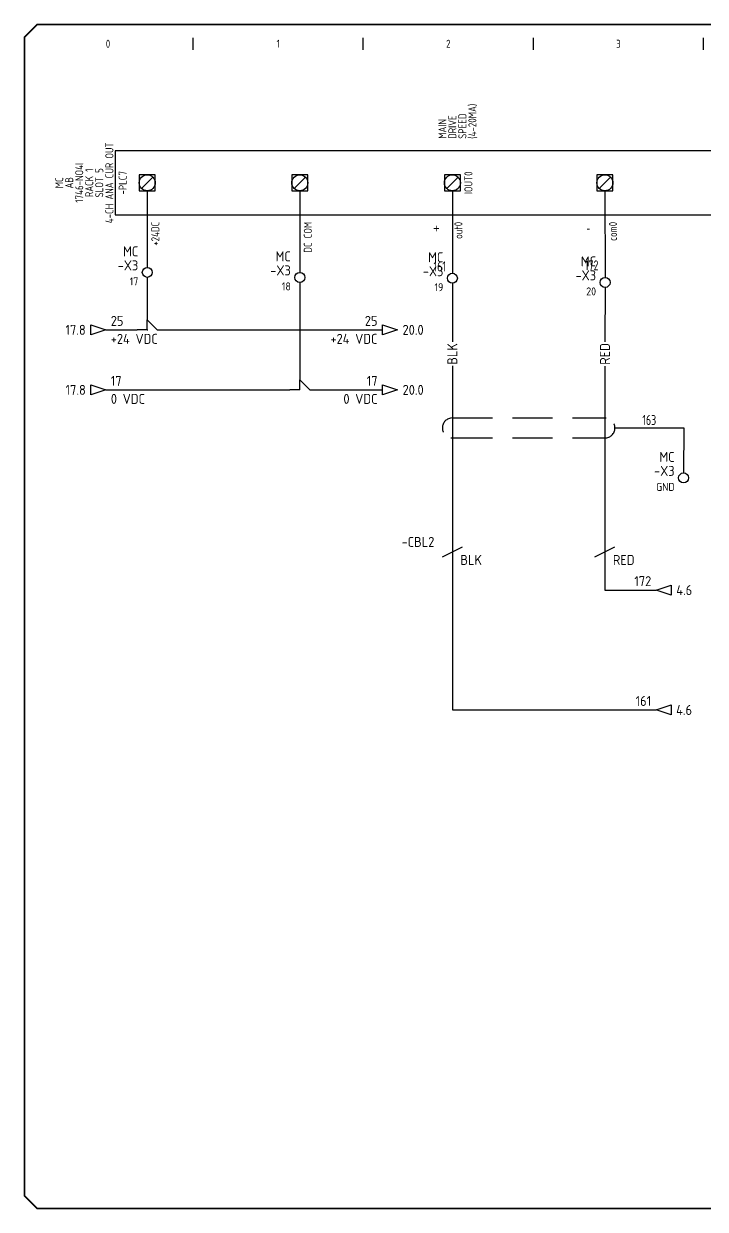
# Model space of a CAD drawing. Extents: x 0 to 840, y 0 to 593.
# Drawn here: x 0 to 341, y 0 to 593 of the extents above; entities that cross this region are included whole.
import ezdxf
from ezdxf.enums import TextEntityAlignment as Align

# ---------------------------------------------------------------- set-up
doc = ezdxf.new("R2010")
doc.units = 0
doc.header["$LTSCALE"] = 10
doc.header["$MEASUREMENT"] = 0
doc.linetypes.add('DASHED', pattern=[0.75, 0.5, -0.25])
for name, color, linetype in [('BLK_1.0mm^2', 7, 'Continuous'), ('BLU_1.0mm^2', 5, 'Continuous'), ('DESC', 150, 'Continuous'), ('GRN_1.0mm^2', 3, 'Continuous'), ('GRN_2.5mm^2', 3, 'Continuous'), ('GRY_0.5mm^2', 9, 'Continuous'), ('LINK', 9, 'DASHED'), ('LOC', 8, 'Continuous'), ('MISC', 7, 'Continuous'), ('RED_1.0mm^2', 1, 'Continuous'), ('SYMS', 7, 'Continuous'), ('TAGS', 150, 'Continuous'), ('TERMS', 123, 'Continuous'), ('TITLE', 7, 'Continuous'), ('WIRENO', 72, 'Continuous'), ('WIREREF', 52, 'Continuous'), ('WIREREF_DEST', 52, 'Continuous'), ('XREF', 7, 'Continuous')]:
    doc.layers.add(name, color=color, linetype=linetype)
doc.styles.add('ITALIC', font='ITALIC')
doc.styles.add('SIMPLEX', font='simplex')
doc.styles.add('WD_IEC', font='isocp2.shx', dxfattribs={"width": 0.9, "height": 4})

# ---------------------------------------------------------------- blocks, each defined once
blk = doc.blocks.new('PLCIO_4641')
at = {"layer": 'SYMS', "ltscale": 4}
for p, q in [((-16, 16), (-16, -16)), ((697.8, 16), (-16, 16)), ((697.8, -16), (697.8, 16)), ((-16, -16), (697.8, -16))]:
    blk.add_line(p, q, dxfattribs=at)
at = {"layer": 'SYMS'}
for p, q in [((-4, 4), (-4, -4)), ((4, 4), (-4, 4)), ((-2.83, -2.83), (2.83, 2.83)), ((4, -4), (4, 4)), ((72.2, 4), (72.2, -4)), ((80.2, 4), (72.2, 4)), ((73.37, -2.83), (79.03, 2.83)), ((80.2, -4), (80.2, 4)), ((148.4, 4), (148.4, -4)), ((156.4, 4), (148.4, 4)), ((149.57, -2.83), (155.23, 2.83)), ((156.4, -4), (156.4, 4)), ((224.6, 4), (224.6, -4)), ((232.6, 4), (224.6, 4)), ((225.77, -2.83), (231.43, 2.83)), ((232.6, -4), (232.6, 4)), ((300.8, 4), (300.8, -4)), ((308.8, 4), (300.8, 4)), ((301.97, -2.83), (307.63, 2.83)), ((308.8, -4), (308.8, 4)), ((377, 4), (377, -4)), ((385, 4), (377, 4)), ((378.17, -2.83), (383.83, 2.83)), ((385, -4), (385, 4)), ((453.2, 4), (453.2, -4)), ((461.2, 4), (453.2, 4)), ((454.37, -2.83), (460.03, 2.83)), ((461.2, -4), (461.2, 4)), ((529.4, 4), (529.4, -4)), ((537.4, 4), (529.4, 4)), ((530.57, -2.83), (536.23, 2.83)), ((537.4, -4), (537.4, 4)), ((605.6, 4), (605.6, -4)), ((613.6, 4), (605.6, 4)), ((606.77, -2.83), (612.43, 2.83)), ((613.6, -4), (613.6, 4)), ((681.8, 4), (681.8, -4)), ((689.8, 4), (681.8, 4)), ((682.97, -2.83), (688.63, 2.83)), ((689.8, -4), (689.8, 4)), ((-4, -4), (4, -4)), ((72.2, -4), (80.2, -4)), ((148.4, -4), (156.4, -4)), ((224.6, -4), (232.6, -4)), ((300.8, -4), (308.8, -4)), ((377, -4), (385, -4)), ((453.2, -4), (461.2, -4)), ((529.4, -4), (537.4, -4)), ((605.6, -4), (613.6, -4)), ((681.8, -4), (689.8, -4))]:
    blk.add_line(p, q, dxfattribs=at)
for centre in [(0, 0), (76.2, 0), (152.4, 0), (228.6, 0), (304.8, 0), (381, 0), (457.2, 0), (533.4, 0), (609.6, 0), (685.8, 0)]:
    blk.add_circle(centre, 4, dxfattribs=at)
at = {"layer": 'SYMS', "style": 'WD_IEC', "width": 0.9}
for tag, p in [('DESCA03', (149.4, 22)), ('DESCB03', (154.4, 22)), ('DESCC03', (159.4, 22)), ('DESCD03', (164.4, 22)), ('DESCE03', (169.4, 22)), ('DESCA05', (301.8, 22)), ('DESCB05', (306.8, 22)), ('DESCC05', (311.8, 22)), ('DESCD05', (316.8, 22)), ('DESCE05', (321.8, 22)), ('DESCA07', (454.2, 22)), ('DESCB07', (459.2, 22)), ('DESCC07', (464.2, 22)), ('DESCD07', (469.2, 22)), ('DESCE07', (474.2, 22)), ('DESCA09', (606.6, 22)), ('DESCB09', (611.6, 22)), ('DESCC09', (616.6, 22)), ('DESCD09', (621.6, 22)), ('DESCE09', (626.6, 22))]:
    blk.add_attdef(tag, p, '', height=4, rotation=90, dxfattribs=at)
at = {"layer": 'SYMS', "style": 'WD_IEC'}
for tag, width, p in [('TERM01', 0.9, (-5, 0)), ('TERM02', 0.9, (70.2, 0)), ('TERM03', 0.9, (146.4, 0)), ('TERM04', 0.9, (222.6, 0)), ('TERM05', 0.9, (298.8, 0)), ('TERM06', 0.9, (375, 0)), ('TERM07', 0.9, (451.2, 0)), ('TERM08', 0.9, (527.4, 0)), ('TERM09', 0.9, (603.6, 0)), ('TERM10', 0.9, (679.8, 0)), ('INST', 0.8, (-47, 0)), ('LOC', 0.8, (-42, 0)), ('MFG', 0.8, (-37, 0)), ('CAT', 0.8, (-32, 0)), ('LINE1', 0.9, (-27, 0)), ('LINE2', 0.9, (-22, 0)), ('DESC', 0.9, (-16.95, 0)), ('TAG', 0.8, (-10.29, 0))]:
    blk.add_attdef(tag, text='', height=4, rotation=90, dxfattribs=dict(at, width=width)).set_placement(p, align=Align.CENTER)
at = {"layer": 'SYMS', "style": 'WD_IEC', "width": 0.8}
for tag, p in [('TAGA03', (158.4, 0)), ('TAGA05', (310.8, 0)), ('TAGA07', (463.2, 0)), ('TAGA09', (615.6, 0))]:
    blk.add_attdef(tag, text='', height=4, rotation=90, dxfattribs=at).set_placement(p, align=Align.TOP_CENTER)
at = {"layer": 'SYMS', "linetype": 'Continuous', "style": 'WD_IEC', "width": 0.9, "flags": 9}
blk.add_attdef('ASSYCODE', text='', height=0.64, rotation=90, dxfattribs=at).set_placement((-34.28, -7.36), align=Align.CENTER)
at = {"layer": 'SYMS', "style": 'WD_IEC', "width": 0.9, "flags": 1}
for tag, p in [('X8TERM01', (0, -4)), ('X8TERM02', (76.2, -4)), ('X8TERM03', (152.4, -4)), ('X8TERM04', (228.6, -4)), ('X8TERM05', (304.8, -4)), ('X8TERM06', (381, -4)), ('X8TERM07', (457.2, -4)), ('X8TERM08', (533.4, -4)), ('X8TERM09', (609.6, -4)), ('X8TERM10', (685.8, -4))]:
    blk.add_attdef(tag, text='', height=0.64, rotation=90, dxfattribs=at).set_placement(p, align=Align.RIGHT)
at = {"layer": 'SYMS', "style": 'WD_IEC', "width": 0.9}
for tag, p in [('TERMDESC01', (2, -6)), ('TERMDESC02', (78.2, -6)), ('TERMDESC03', (153.4, -6)), ('TERMDESC04', (230.6, -6)), ('TERMDESC05', (305.8, -6)), ('TERMDESC06', (383, -6)), ('TERMDESC07', (458.2, -6)), ('TERMDESC08', (535.4, -6)), ('TERMDESC09', (610.6, -6)), ('TERMDESC10', (687.8, -6))]:
    blk.add_attdef(tag, text='', height=4, rotation=90, dxfattribs=at).set_placement(p, align=Align.TOP_RIGHT)
blk = doc.blocks.new('acade_title')
at = {"layer": 'SYMS'}
for p, q in [((85, 580), (85, 586)), ((170, 580), (170, 586)), ((255, 580), (255, 586)), ((340, 580), (340, 586))]:
    blk.add_line(p, q, dxfattribs=at)
at = {"layer": 'TITLE', "const_width": 0.784}
blk.add_lwpolyline([(765.79, 7.07), (765.79, 586.36), (759.5, 592.64), (7.07, 592.64), (0.79, 586.36), (0.79, 7.07), (7.07, 0.79), (759.5, 0.79)], close=True, dxfattribs=at)
at = {"layer": 'SYMS', "style": 'WD_IEC', "width": 0.9}
for s, p in [('0', (42.5, 581)), ('1', (127.5, 581)), ('2', (212.5, 581)), ('3', (297.5, 581))]:
    blk.add_text(s, height=4, dxfattribs=at).set_placement(p, align=Align.CENTER)
at = {"layer": 'TITLE', "color": 1, "style": 'ITALIC'}
for tag, height, p in [('TITLE#1', 3, (806.47, 85.58)), ('TITLE#2', 3, (806.47, 80.5)), ('TITLE#3', 3, (806.47, 75.41)), ('TITLE#4', 3, (806.47, 70.33)), ('DWG#', 4, (806.47, 20.76))]:
    blk.add_attdef(tag, text='', height=height, dxfattribs=at).set_placement(p, align=Align.CENTER)
at = {"layer": 'TITLE', "color": 1, "style": 'SIMPLEX'}
blk.add_attdef('CAD#', (772.63, 49.19), '', height=2.5, rotation=90, dxfattribs=at)
at = {"layer": 'TITLE', "color": 1}
for tag, p, height, style in [('ENGINEER', (783.37, 49.19), 2.5, 'ITALIC'), ('CHKDBY', (813.2, 49.2), 2.5, 'ITALIC'), ('JOB#', (789.06, 41.3), 2.5, 'SIMPLEX'), ('DRAWNBY', (814.95, 41.3), 2.5, 'ITALIC'), ('SCALE', (786.29, 33.76), 2.5, 'SIMPLEX'), ('DATE', (812.8, 33.76), 2.5, 'SIMPLEX'), ('SHTS', (815.9, 6.29), 4, 'ITALIC')]:
    blk.add_attdef(tag, p, '', height=height, dxfattribs=dict(at, style=style))
at = {"layer": 'TITLE', "color": 1, "style": 'ITALIC'}
blk.add_attdef('SH#', text='', height=4, dxfattribs=at).set_placement((799.54, 6.29), align=Align.RIGHT)
at = {"layer": 'TITLE', "color": 7, "flags": 9}
blk.add_attdef('WD_TB', (782.91, 0.79), '', height=3.14, dxfattribs=at)
blk = doc.blocks.new('VW02')
for p, q in [((-2.5, -1.25), (2.5, 1.25)), ((0, 1.25), (0, -1.25))]:
    blk.add_line(p, q)
at = {"style": 'WD_IEC', "flags": 1}
for tag, p in [('INST', (-4.5, 7.25)), ('LOC', (-4.5, 4.25)), ('XREF', (-4.5, -3.75)), ('DESC1', (-4.5, -6.75)), ('DESC2', (-4.5, -9.75)), ('DESC3', (-4.5, -12.75))]:
    blk.add_attdef(tag, text='', height=2.5, dxfattribs=at).set_placement(p, align=Align.RIGHT)
at = {"style": 'WD_IEC'}
blk.add_attdef('TAG2', text='', height=2.5, dxfattribs=at).set_placement((-4.5, 1.25), align=Align.RIGHT)
at = {"style": 'WD_IEC', "flags": 1}
for tag, p, height in [('X4LINK', (-1, 0), 0.32), ('X2TERM01', (0, 1.25), 0.32), ('X1LINK', (1, 0), 0.32), ('X8TERM01', (0, -1.25), 0.32), ('FAMILY', (3.06, -11.76), 1)]:
    blk.add_attdef(tag, p, '', height=height, dxfattribs=at)
at = {"style": 'WD_IEC'}
blk.add_attdef('RATING1', text='', height=2.5, dxfattribs=at).set_placement((2, -2), align=Align.MIDDLE_LEFT)
blk = doc.blocks.new('VT0_LGENERIC')
at = {"style": 'WD_IEC'}
blk.add_attdef('COLOR', text='', height=2.5, rotation=90, dxfattribs=at).set_placement((0, 0), align=Align.MIDDLE_CENTER)
at = {"style": 'WD_IEC', "flags": 1}
for tag, p in [('X2TERM01', (0, 4)), ('X8TERM01', (0, -4))]:
    blk.add_attdef(tag, p, '', height=0.16, rotation=90, dxfattribs=at)
at = {"style": 'WD_IEC'}
for tag, p in [('X2_TINY_DOT_DONT_REMOVE', (0, 4)), ('X8_TINY_DOT_DONT_REMOVE', (0, -4))]:
    blk.add_attdef(tag, p, '', height=0.0001, rotation=90, dxfattribs=at)
blk = doc.blocks.new('HA1S1')
blk.add_lwpolyline([(0, 1.25), (3.75, 0), (0, -1.25)], close=True)
at = {"style": 'WD_IEC'}
for tag, height, flags, p in [('WIRENO', 2.5, 8, (-1.25, 1)), ('SIGCODE', 1, 1, (5, 1.8))]:
    blk.add_attdef(tag, text='', height=height, dxfattribs=dict(at, flags=flags)).set_placement(p, align=Align.RIGHT)
at = {"style": 'WD_IEC', "flags": 1}
blk.add_attdef('X4TERM01', (0, 0), '', height=0.32, dxfattribs=at)
at = {"style": 'WD_IEC'}
blk.add_attdef('XREF', text='', height=2.5, dxfattribs=at).set_placement((5, 0), align=Align.MIDDLE_LEFT)
blk.add_attdef('DESC1', text='', height=2.5, dxfattribs=at).set_placement((-1.25, -1), align=Align.TOP_RIGHT)
blk = doc.blocks.new('VW01')
for p, q in [((-2.5, -1.25), (2.5, 1.25)), ((0, 1.25), (0, -1.25))]:
    blk.add_line(p, q)
at = {"style": 'WD_IEC', "flags": 1}
for tag, p in [('INST', (-4.5, 7.25)), ('LOC', (-4.5, 4.25)), ('XREF', (-4.5, -3.75)), ('DESC1', (-4.5, -6.75)), ('DESC2', (-4.5, -9.75)), ('DESC3', (-4.5, -12.75))]:
    blk.add_attdef(tag, text='', height=2.5, dxfattribs=at).set_placement(p, align=Align.RIGHT)
at = {"style": 'WD_IEC'}
blk.add_attdef('TAG1', text='', height=2.5, dxfattribs=at).set_placement((-4.5, 1.25), align=Align.RIGHT)
at = {"style": 'WD_IEC', "flags": 1}
for tag, p, height in [('X4LINK', (-1, 0), 0.32), ('X2TERM01', (0, 1.25), 0.32), ('X1LINK', (1, 0), 0.32), ('X8TERM01', (0, -1.25), 0.32), ('MFG', (3.06, -7.26), 1), ('CAT', (3.06, -8.76), 1), ('ASSYCODE', (3.06, -10.26), 1), ('FAMILY', (3.06, -11.76), 1), ('CATDESC', (3.06, -13.26), 1)]:
    blk.add_attdef(tag, p, '', height=height, dxfattribs=at)
at = {"style": 'WD_IEC'}
blk.add_attdef('RATING1', text='', height=2.5, dxfattribs=at).set_placement((2, -2), align=Align.MIDDLE_LEFT)
blk = doc.blocks.new('VS0_11')
blk.add_line((0, 1.25), (0, -1.25))
at = {"linetype": 'DASHED'}
blk.add_arc((0, 0), 2.5, 90, 270, dxfattribs=at)
at = {"style": 'WD_IEC', "flags": 1}
for tag, p in [('X1LINKR', (0, 2.5)), ('X2TERM01', (0, 1.25)), ('X8TERM01', (0, -1.25)), ('X1LINKL', (0, -2.5))]:
    blk.add_attdef(tag, p, '', height=0.32, dxfattribs=at)
blk = doc.blocks.new('VS0_21')
blk.add_line((0, 1.25), (0, -1.25))
at = {"linetype": 'DASHED'}
blk.add_arc((0, 0), 2.5, 270, 90, dxfattribs=at)
at = {"style": 'WD_IEC', "flags": 1}
blk.add_attdef('X1TERMDESC02', text='', height=2, rotation=90, dxfattribs=at).set_placement((3.76, 0.25), align=Align.TOP_LEFT)
for tag, p in [('WD_NOTJUMPERED', (2.5, 1.79)), ('X1TERM02', (2.5, 0))]:
    blk.add_attdef(tag, p, '', height=0.32, rotation=90, dxfattribs=at)
for tag, p in [('X4LINKR', (0, 2.5)), ('X2TERM01', (0, 1.25)), ('X8TERM01', (0, -1.25)), ('X4LINKL', (0, -2.5))]:
    blk.add_attdef(tag, p, '', height=0.32, dxfattribs=at)
blk = doc.blocks.new('HA1D3')
blk.add_lwpolyline([(0, 0), (-3.75, -1.25), (-3.75, 1.25)], close=True)
at = {"style": 'WD_IEC'}
for tag, p, height, flags in [('WIRENO', (1.25, 1), 2.5, 8), ('X1TERM01', (0, 0), 0.32, 1)]:
    blk.add_attdef(tag, p, '', height=height, dxfattribs=dict(at, flags=flags))
blk.add_attdef('XREF', text='', height=2.5, dxfattribs=at).set_placement((-5, 0), align=Align.MIDDLE_RIGHT)
at = {"style": 'WD_IEC', "flags": 1}
blk.add_attdef('SIGCODE', text='', height=1, dxfattribs=at).set_placement((-2.5, 1.8), align=Align.RIGHT)
at = {"style": 'WD_IEC'}
blk.add_attdef('DESC1', text='', height=2.5, dxfattribs=at).set_placement((1.25, -1), align=Align.TOP_LEFT)
blk = doc.blocks.new('WD_WNH')
at = {"linetype": 'Continuous', "style": 'WD_IEC', "width": 0.8}
blk.add_attdef('WIRENO', text='', height=2.5, dxfattribs=at).set_placement((0, 0.75), align=Align.CENTER)
at = {"style": 'WD_IEC', "flags": 1}
for tag, p in [('W08USER', (0, 0.375)), ('W04USER', (0, 0.875)), ('W05USER', (0, 0.75)), ('W09USER', (0, 0.25)), ('W03USER', (0, 1)), ('W06USER', (0, 0.625)), ('W07USER', (0, 0.5)), ('W02USER', (0, 1.125)), ('W01USER', (0, 1.25)), ('W10USER', (0, 0.125))]:
    blk.add_attdef(tag, text='', height=0.08, dxfattribs=at).set_placement(p, align=Align.CENTER)
blk = doc.blocks.new('WD_WNV')
at = {"linetype": 'Continuous', "style": 'WD_IEC', "width": 0.8}
blk.add_attdef('WIRENO', text='', height=2.5, dxfattribs=at).set_placement((-1.6, 0), align=Align.MIDDLE_RIGHT)
at = {"style": 'WD_IEC', "flags": 1}
for tag, p in [('W08USER', (-1, 0.375)), ('W04USER', (-1, 0.875)), ('W05USER', (-1, 0.75)), ('W09USER', (-1, 0.25)), ('W03USER', (-1, 1)), ('W06USER', (-1, 0.625)), ('W07USER', (-1, 0.5)), ('W02USER', (-1, 1.125)), ('W01USER', (-1, 1.25)), ('W10USER', (-1, 0.125))]:
    blk.add_attdef(tag, text='', height=0.08, dxfattribs=at).set_placement(p, align=Align.CENTER)
blk = doc.blocks.new('HA1D1')
blk.add_lwpolyline([(0, 0), (3.75, 1.25), (3.75, -1.25)], close=True)
at = {"style": 'WD_IEC'}
for tag, height, flags, p in [('WIRENO', 2.5, 8, (-1.25, 1)), ('SIGCODE', 1, 1, (5, 1.8))]:
    blk.add_attdef(tag, text='', height=height, dxfattribs=dict(at, flags=flags)).set_placement(p, align=Align.RIGHT)
at = {"style": 'WD_IEC', "flags": 1}
blk.add_attdef('X4TERM01', (0, 0), '', height=0.32, dxfattribs=at)
at = {"style": 'WD_IEC'}
blk.add_attdef('XREF', text='', height=2.5, dxfattribs=at).set_placement((5, 0), align=Align.MIDDLE_LEFT)
blk.add_attdef('DESC1', text='', height=2.5, dxfattribs=at).set_placement((-1.25, -1), align=Align.TOP_RIGHT)
blk = doc.blocks.new('VT0002')
blk.add_circle((0, 0), 1.25)
at = {"style": 'WD_IEC'}
for tag, p in [('INST', (-2.25, 6.5)), ('LOC', (-2.25, 3.5)), ('DESC1', (-2.25, -6.25)), ('DESC2', (-2.25, -9.25)), ('DESC3', (-2.25, -12.25))]:
    blk.add_attdef(tag, text='', height=2.5, dxfattribs=at).set_placement(p, align=Align.RIGHT)
at = {"style": 'WD_IEC', "flags": 1}
for tag, p, height in [('ASSYCODE', (2.75, 10.75), 1), ('CATDESC', (2.75, 9.25), 1), ('MFG', (2.75, 7.25), 1.5), ('CAT', (2.75, 4.75), 1.5), ('X4PIN01', (-1.25, 1), 0.25), ('X4TERM01', (-1.25, 0), 0.25), ('X4TERMDESC01', (-1.25, 0.5), 0.4), ('STRIPSEQ', (0, 0), 0.025), ('X2PIN01', (0, 2.25), 0.25), ('X2TERM01', (0, 1.25), 0.25), ('X8PIN01', (0, -0.25), 0.25), ('X2TERMDESC01', (0, 1.75), 0.4), ('X1PIN01', (1.25, 1), 0.25), ('X1TERM01', (1.25, 0), 0.25), ('X1TERMDESC01', (1.25, 0.5), 0.4), ('LINKTERM', (0, -0.04), 0.025), ('X8TERM01', (0, -1.25), 0.25), ('X8TERMDESC01', (0, -0.75), 0.4)]:
    blk.add_attdef(tag, p, '', height=height, dxfattribs=at)
at = {"style": 'WD_IEC', "flags": 8}
for tag, height, p in [('TAGSTRIP', 2.5, (-2.25, 0.5)), ('TERM01', 2, (-2.25, -3.25))]:
    blk.add_attdef(tag, text='', height=height, dxfattribs=at).set_placement(p, align=Align.RIGHT)
blk = doc.blocks.new('VT0_124')
for p, q in [((0, 0), (-2.5, 0)), ((0, 0), (0, 2.5)), ((0, 2.5), (2.5, 0))]:
    blk.add_line(p, q)
at = {"style": 'WD_IEC', "flags": 1}
for tag, p in [('X4TERM01', (-2.5, 0)), ('X2TERM01', (0, 2.5)), ('WDWSEQ', (1.6, 1.48)), ('X1TERM01', (2.5, 0))]:
    blk.add_attdef(tag, p, '', height=0.4, dxfattribs=at)
blk = doc.blocks.new('HT0_124')
for p, q in [((0, 0), (-2.5, 0)), ((0, 0), (0, 2.5)), ((0, 2.5), (2.5, 0))]:
    blk.add_line(p, q)
at = {"style": 'WD_IEC', "flags": 1}
for tag, p in [('X4TERM01', (-2.5, 0)), ('X2TERM01', (0, 2.5)), ('WDWSEQ', (1.6, 1.48)), ('X1TERM01', (2.5, 0))]:
    blk.add_attdef(tag, p, '', height=0.4, dxfattribs=at)

msp = doc.modelspace()

# ---------------------------------------------------------------- linework, layer by layer
at = {"layer": 'BLK_1.0mm^2', "ltscale": 4}
for p, q in [((214.52, 463.31), (214.52, 433.96)), ((214.52, 421.94), (214.52, 393.44)), ((214.52, 388.44), (214.52, 331.5)), ((214.52, 326.5), (214.52, 250)), ((214.52, 250), (316.32, 250))]:
    msp.add_line(p, q, dxfattribs=at)
at = {"layer": 'BLU_1.0mm^2', "ltscale": 4}
for p, q in [((62.12, 466.23), (62.12, 445)), ((41.38, 440), (57.13, 440)), ((62.12, 440), (62.45, 440)), ((67.12, 440), (179.63, 440))]:
    msp.add_line(p, q, dxfattribs=at)
at = {"layer": 'GRN_1.0mm^2', "ltscale": 4}
for p, q in [((138.32, 463.72), (138.32, 415)), ((41.41, 410), (133.32, 410))]:
    msp.add_line(p, q, dxfattribs=at)
at = {"layer": 'GRN_2.5mm^2'}
msp.add_line((143.32, 410), (179.66, 410), dxfattribs=at)
at = {"layer": 'GRN_2.5mm^2', "ltscale": 4}
for p, q in [((295.73, 390.94), (330.1, 390.94)), ((330.1, 390.94), (330.04, 368.5))]:
    msp.add_line(p, q, dxfattribs=at)
at = {"layer": 'GRY_0.5mm^2', "ltscale": 4}
for p, q in [((62.12, 509.5), (62.12, 471.23)), ((138.32, 509.5), (138.32, 468.72)), ((214.52, 509.5), (214.52, 468.31)), ((290.73, 509.5), (290.82, 466.22))]:
    msp.add_line(p, q, dxfattribs=at)
at = {"layer": 'LINK', "ltscale": 4}
for points in [[(214.52, 395.94), (290.73, 395.94)], [(214.52, 385.94), (290.73, 385.94)]]:
    msp.add_lwpolyline(points, dxfattribs=at)
at = {"layer": 'RED_1.0mm^2', "ltscale": 4}
for p, q in [((290.82, 461.22), (290.73, 434.09)), ((290.73, 421.81), (290.73, 393.44)), ((290.73, 388.44), (290.73, 331.5)), ((290.73, 326.5), (290.73, 309.88)), ((290.73, 309.88), (316.38, 309.88))]:
    msp.add_line(p, q, dxfattribs=at)

# ---------------------------------------------------------------- block references
at = {"layer": 'BLU_1.0mm^2', "ltscale": 4, "xscale": 2, "yscale": 2, "zscale": 2}
msp.add_blockref('VT0_124', (62.12, 440), dxfattribs=at)
at = {"layer": 'GRN_2.5mm^2', "ltscale": 4, "xscale": 2, "yscale": 2, "zscale": 2}
msp.add_blockref('HT0_124', (138.32, 410), dxfattribs=at)
at = {"layer": 'SYMS', "ltscale": 4}
msp.add_blockref('acade_title', (0, 0), dxfattribs=at)
ref = msp.add_blockref('PLCIO_4641', (62.12, 513.5), dxfattribs=at)
ref.add_attrib('TERMDESC01', '+24DC', dxfattribs={"layer": 'TERMS', "height": 4, "rotation": 90, "style": 'WD_IEC', "width": 0.9}).set_placement((64.12, 494), align=Align.TOP_RIGHT)
ref.add_attrib('LINE1', 'RACK 1', dxfattribs={"layer": 'MISC', "height": 4, "rotation": 90, "style": 'WD_IEC', "width": 0.9}).set_placement((35.12, 513.5), align=Align.CENTER)
ref.add_attrib('LINE2', 'SLOT 5', dxfattribs={"layer": 'MISC', "height": 4, "rotation": 90, "style": 'WD_IEC', "width": 0.9}).set_placement((40.12, 513.5), align=Align.CENTER)
ref.add_attrib('MFG', 'AB', dxfattribs={"layer": 'MISC', "height": 4, "rotation": 90, "style": 'WD_IEC', "width": 0.9}).set_placement((25.12, 513.5), align=Align.CENTER)
ref.add_attrib('LOC', 'MC', dxfattribs={"layer": 'LOC', "height": 4, "rotation": 90, "style": 'WD_IEC', "width": 0.9}).set_placement((20.12, 513.5), align=Align.CENTER)
ref.add_attrib('CAT', '1746-NO4I', dxfattribs={"layer": 'MISC', "height": 4, "rotation": 90, "style": 'WD_IEC', "width": 0.9}).set_placement((30.12, 513.5), align=Align.CENTER)
ref.add_attrib('DESC', '4-CH ANA CUR OUT', dxfattribs={"layer": 'DESC', "height": 4, "rotation": 90, "style": 'WD_IEC', "width": 0.9}).set_placement((45.18, 513.5), align=Align.CENTER)
ref.add_attrib('TAG', '-PLC7', dxfattribs={"layer": 'TAGS', "height": 4, "rotation": 90, "style": 'WD_IEC', "width": 0.9}).set_placement((51.84, 513.5), align=Align.CENTER)
ref.add_attrib('TERMDESC02', 'DC COM', dxfattribs={"layer": 'TERMS', "height": 4, "rotation": 90, "style": 'WD_IEC', "width": 0.9}).set_placement((140.32, 494), align=Align.TOP_RIGHT)
ref.add_attrib('TAGA03', 'IOUT0', dxfattribs={"layer": 'TAGS', "height": 4, "rotation": 90, "style": 'WD_IEC', "width": 0.9}).set_placement((220.53, 513.5), align=Align.TOP_CENTER)
ref.add_attrib('DESCA03', 'MAIN', (211.53, 535.5), dxfattribs={"layer": 'DESC', "height": 4, "rotation": 90, "style": 'WD_IEC', "width": 0.9})
ref.add_attrib('DESCB03', 'DRIVE', (216.53, 535.5), dxfattribs={"layer": 'DESC', "height": 4, "rotation": 90, "style": 'WD_IEC', "width": 0.9})
ref.add_attrib('TERMDESC03', 'out0', dxfattribs={"layer": 'TERMS', "height": 4, "rotation": 90, "style": 'WD_IEC', "width": 0.9}).set_placement((215.53, 494), align=Align.TOP_RIGHT)
ref.add_attrib('DESCC03', 'SPEED', (221.53, 535.5), dxfattribs={"layer": 'DESC', "height": 4, "rotation": 90, "style": 'WD_IEC', "width": 0.9})
ref.add_attrib('DESCD03', '(4-20MA)', (226.53, 535.5), dxfattribs={"layer": 'DESC', "height": 4, "rotation": 90, "style": 'WD_IEC', "width": 0.9})
ref.add_attrib('TERMDESC04', 'com0', dxfattribs={"layer": 'TERMS', "height": 4, "rotation": 90, "style": 'WD_IEC', "width": 0.9}).set_placement((292.73, 494), align=Align.TOP_RIGHT)
ref.add_attrib('TAGA05', 'IOUT1', dxfattribs={"layer": 'TAGS', "height": 4, "rotation": 90, "style": 'WD_IEC', "width": 0.9}).set_placement((372.93, 513.5), align=Align.TOP_CENTER)
ref.add_attrib('DESCA05', 'POWDER', (363.93, 535.5), dxfattribs={"layer": 'DESC', "height": 4, "rotation": 90, "style": 'WD_IEC', "width": 0.9})
ref.add_attrib('DESCB05', 'MOTOR', (368.93, 535.5), dxfattribs={"layer": 'DESC', "height": 4, "rotation": 90, "style": 'WD_IEC', "width": 0.9})
ref.add_attrib('TERMDESC05', 'out1', dxfattribs={"layer": 'TERMS', "height": 4, "rotation": 90, "style": 'WD_IEC', "width": 0.9}).set_placement((367.93, 494), align=Align.TOP_RIGHT)
ref.add_attrib('DESCC05', 'SPEED', (373.93, 535.5), dxfattribs={"layer": 'DESC', "height": 4, "rotation": 90, "style": 'WD_IEC', "width": 0.9})
ref.add_attrib('DESCD05', '(4-20MA)', (378.93, 535.5), dxfattribs={"layer": 'DESC', "height": 4, "rotation": 90, "style": 'WD_IEC', "width": 0.9})
ref.add_attrib('TERMDESC06', 'com1', dxfattribs={"layer": 'TERMS', "height": 4, "rotation": 90, "style": 'WD_IEC', "width": 0.9}).set_placement((445.12, 494), align=Align.TOP_RIGHT)
ref.add_attrib('TAGA07', 'IOUT2', dxfattribs={"layer": 'TAGS', "height": 4, "rotation": 90, "style": 'WD_IEC', "width": 0.9}).set_placement((525.32, 513.5), align=Align.TOP_CENTER)
ref.add_attrib('TERMDESC07', 'out2', dxfattribs={"layer": 'TERMS', "height": 4, "rotation": 90, "style": 'WD_IEC', "width": 0.9}).set_placement((520.32, 495.5), align=Align.TOP_RIGHT)
ref.add_attrib('TERMDESC08', 'com2', dxfattribs={"layer": 'TERMS', "height": 4, "rotation": 90, "style": 'WD_IEC', "width": 0.9}).set_placement((597.52, 495.5), align=Align.TOP_RIGHT)
ref.add_attrib('TAGA09', 'IOUT3', dxfattribs={"layer": 'TAGS', "height": 4, "rotation": 90, "style": 'WD_IEC', "width": 0.9}).set_placement((677.73, 513.5), align=Align.TOP_CENTER)
ref.add_attrib('TERMDESC09', 'out3', dxfattribs={"layer": 'TERMS', "height": 4, "rotation": 90, "style": 'WD_IEC', "width": 0.9}).set_placement((672.73, 495.5), align=Align.TOP_RIGHT)
ref.add_attrib('TERMDESC10', 'com3', dxfattribs={"layer": 'TERMS', "height": 4, "rotation": 90, "style": 'WD_IEC', "width": 0.9}).set_placement((749.93, 495.5), align=Align.TOP_RIGHT)
ref = msp.add_blockref('VT0002', (62.12, 468.73), dxfattribs=dict(at, xscale=2, yscale=2, zscale=2))
ref.add_attrib('TERM01', '17', dxfattribs={"layer": 'TERMS', "height": 4, "style": 'WD_IEC', "flags": 8}).set_placement((57.62, 462.23), align=Align.RIGHT)
ref.add_attrib('LOC', 'MC', dxfattribs={"layer": 'LOC', "height": 5, "style": 'WD_IEC'}).set_placement((57.62, 476.73), align=Align.RIGHT)
ref.add_attrib('TAGSTRIP', '-X3', dxfattribs={"layer": 'TAGS', "height": 5, "style": 'WD_IEC', "flags": 8}).set_placement((57.62, 469.73), align=Align.RIGHT)
ref = msp.add_blockref('VT0002', (138.32, 466.22), dxfattribs=dict(at, xscale=2, yscale=2, zscale=2))
ref.add_attrib('TERM01', '18', dxfattribs={"layer": 'TERMS', "height": 4, "style": 'WD_IEC', "flags": 8}).set_placement((133.82, 459.72), align=Align.RIGHT)
ref.add_attrib('LOC', 'MC', dxfattribs={"layer": 'LOC', "height": 5, "style": 'WD_IEC'}).set_placement((133.82, 474.22), align=Align.RIGHT)
ref.add_attrib('TAGSTRIP', '-X3', dxfattribs={"layer": 'TAGS', "height": 5, "style": 'WD_IEC', "flags": 8}).set_placement((133.82, 467.22), align=Align.RIGHT)
ref = msp.add_blockref('VT0002', (214.52, 465.81), dxfattribs=dict(at, xscale=2, yscale=2, zscale=2))
ref.add_attrib('TERM01', '19', dxfattribs={"layer": 'TERMS', "height": 4, "style": 'WD_IEC', "flags": 8}).set_placement((210.03, 459.31), align=Align.RIGHT)
ref.add_attrib('LOC', 'MC', dxfattribs={"layer": 'LOC', "height": 5, "style": 'WD_IEC'}).set_placement((210.03, 473.81), align=Align.RIGHT)
ref.add_attrib('TAGSTRIP', '-X3', dxfattribs={"layer": 'TAGS', "height": 5, "style": 'WD_IEC', "flags": 8}).set_placement((210.03, 466.81), align=Align.RIGHT)
ref = msp.add_blockref('VT0002', (290.82, 463.72), dxfattribs=dict(at, xscale=2, yscale=2, zscale=2))
ref.add_attrib('TERM01', '20', dxfattribs={"layer": 'TERMS', "height": 4, "style": 'WD_IEC', "flags": 8}).set_placement((286.32, 457.22), align=Align.RIGHT)
ref.add_attrib('LOC', 'MC', dxfattribs={"layer": 'LOC', "height": 5, "style": 'WD_IEC'}).set_placement((286.32, 471.72), align=Align.RIGHT)
ref.add_attrib('TAGSTRIP', '-X3', dxfattribs={"layer": 'TAGS', "height": 5, "style": 'WD_IEC', "flags": 8}).set_placement((286.32, 464.72), align=Align.RIGHT)
ref = msp.add_blockref('HA1D3', (41.38, 440), dxfattribs=dict(at, xscale=2, yscale=2, zscale=2))
ref.add_attrib('XREF', '17.8', dxfattribs={"layer": 'XREF', "height": 5, "style": 'WD_IEC'}).set_placement((31.38, 440), align=Align.MIDDLE_RIGHT)
ref.add_attrib('DESC1', '+24 VDC', dxfattribs={"layer": 'DESC', "height": 5, "style": 'WD_IEC'}).set_placement((43.88, 438), align=Align.TOP_LEFT)
ref.add_attrib('WIRENO', '25', (43.88, 442), dxfattribs={"layer": 'WIREREF_DEST', "height": 5, "style": 'WD_IEC', "flags": 8})
ref = msp.add_blockref('HA1S1', (179.63, 440), dxfattribs=dict(at, xscale=2, yscale=2, zscale=2))
ref.add_attrib('XREF', '20.0', dxfattribs={"layer": 'XREF', "height": 5, "style": 'WD_IEC'}).set_placement((189.63, 440), align=Align.MIDDLE_LEFT)
ref.add_attrib('DESC1', '+24 VDC', dxfattribs={"layer": 'DESC', "height": 5, "style": 'WD_IEC'}).set_placement((177.13, 438), align=Align.TOP_RIGHT)
ref.add_attrib('WIRENO', '25', dxfattribs={"layer": 'WIREREF', "height": 5, "style": 'WD_IEC', "flags": 8}).set_placement((177.13, 442), align=Align.RIGHT)
ref = msp.add_blockref('VT0_LGENERIC', (214.52, 427.95), dxfattribs=dict(at, xscale=2, yscale=2, zscale=2))
ref.add_attrib('COLOR', 'BLK', dxfattribs={"layer": 'MISC', "height": 5, "rotation": 90, "style": 'WD_IEC'}).set_placement((214.52, 427.95), align=Align.MIDDLE_CENTER)
ref = msp.add_blockref('VT0_LGENERIC', (290.73, 427.95), dxfattribs=dict(at, xscale=2, yscale=2, zscale=2))
ref.add_attrib('COLOR', 'RED', dxfattribs={"layer": 'MISC', "height": 5, "rotation": 90, "style": 'WD_IEC'}).set_placement((290.73, 427.95), align=Align.MIDDLE_CENTER)
ref = msp.add_blockref('HA1D3', (41.41, 410), dxfattribs=dict(at, xscale=2, yscale=2, zscale=2))
ref.add_attrib('XREF', '17.8', dxfattribs={"layer": 'XREF', "height": 5, "style": 'WD_IEC'}).set_placement((31.41, 410), align=Align.MIDDLE_RIGHT)
ref.add_attrib('DESC1', '0 VDC', dxfattribs={"layer": 'DESC', "height": 5, "style": 'WD_IEC'}).set_placement((43.91, 408), align=Align.TOP_LEFT)
ref.add_attrib('WIRENO', '17', (43.91, 412), dxfattribs={"layer": 'WIREREF_DEST', "height": 5, "style": 'WD_IEC', "flags": 8})
ref = msp.add_blockref('HA1S1', (179.66, 410), dxfattribs=dict(at, xscale=2, yscale=2, zscale=2))
ref.add_attrib('XREF', '20.0', dxfattribs={"layer": 'XREF', "height": 5, "style": 'WD_IEC'}).set_placement((189.66, 410), align=Align.MIDDLE_LEFT)
ref.add_attrib('DESC1', '0 VDC', dxfattribs={"layer": 'DESC', "height": 5, "style": 'WD_IEC'}).set_placement((177.16, 408), align=Align.TOP_RIGHT)
ref.add_attrib('WIRENO', '17', dxfattribs={"layer": 'WIREREF', "height": 5, "style": 'WD_IEC', "flags": 8}).set_placement((177.16, 412), align=Align.RIGHT)
at = {"layer": 'SYMS', "ltscale": 4, "xscale": 2, "yscale": 2, "zscale": 2}
for name, p in [('VS0_11', (214.52, 390.94)), ('VS0_21', (290.73, 390.94))]:
    msp.add_blockref(name, p, dxfattribs=at)
at = {"layer": 'SYMS', "ltscale": 4}
ref = msp.add_blockref('VT0002', (330.04, 366), dxfattribs=dict(at, xscale=2, yscale=2, zscale=2))
ref.add_attrib('TERM01', 'GND', dxfattribs={"layer": 'TERMS', "height": 4, "style": 'WD_IEC', "flags": 8}).set_placement((325.54, 359.5), align=Align.RIGHT)
ref.add_attrib('LOC', 'MC', dxfattribs={"layer": 'LOC', "height": 5, "style": 'WD_IEC'}).set_placement((325.54, 374), align=Align.RIGHT)
ref.add_attrib('TAGSTRIP', '-X3', dxfattribs={"layer": 'TAGS', "height": 5, "style": 'WD_IEC', "flags": 8}).set_placement((325.54, 367), align=Align.RIGHT)
ref = msp.add_blockref('VW01', (214.52, 329), dxfattribs=dict(at, xscale=2, yscale=2, zscale=2))
ref.add_attrib('RATING1', 'BLK', dxfattribs={"layer": 'MISC', "height": 5, "style": 'WD_IEC'}).set_placement((218.52, 325), align=Align.MIDDLE_LEFT)
ref.add_attrib('TAG1', '-CBL2', dxfattribs={"layer": 'TAGS', "height": 5, "style": 'WD_IEC'}).set_placement((205.53, 331.5), align=Align.RIGHT)
ref = msp.add_blockref('VW02', (290.73, 329), dxfattribs=dict(at, xscale=2, yscale=2, zscale=2))
ref.add_attrib('RATING1', 'RED', dxfattribs={"layer": 'MISC', "height": 5, "style": 'WD_IEC'}).set_placement((294.73, 325), align=Align.MIDDLE_LEFT)
ref = msp.add_blockref('HA1D1', (316.38, 309.88), dxfattribs=dict(at, xscale=2, yscale=2, zscale=2))
ref.add_attrib('XREF', '4.6', dxfattribs={"layer": 'XREF', "height": 5, "style": 'WD_IEC'}).set_placement((326.38, 309.88), align=Align.MIDDLE_LEFT)
ref.add_attrib('WIRENO', '172', dxfattribs={"layer": 'WIREREF_DEST', "height": 5, "style": 'WD_IEC', "flags": 8}).set_placement((313.88, 311.88), align=Align.RIGHT)
ref = msp.add_blockref('HA1D1', (316.32, 250), dxfattribs=dict(at, xscale=2, yscale=2, zscale=2))
ref.add_attrib('XREF', '4.6', dxfattribs={"layer": 'XREF', "height": 5, "style": 'WD_IEC'}).set_placement((326.32, 250), align=Align.MIDDLE_LEFT)
ref.add_attrib('WIRENO', '161', dxfattribs={"layer": 'WIREREF_DEST', "height": 5, "style": 'WD_IEC', "flags": 8}).set_placement((313.82, 252), align=Align.RIGHT)
at = {"layer": 'WIRENO', "ltscale": 4}
ref = msp.add_blockref('WD_WNV', (214.52, 471.73), dxfattribs=dict(at, xscale=2, yscale=2, zscale=2))
ref.add_attrib('WIRENO', '161', dxfattribs={"linetype": 'Continuous', "height": 5, "style": 'WD_IEC', "width": 0.8}).set_placement((211.32, 471.73), align=Align.MIDDLE_RIGHT)
ref = msp.add_blockref('WD_WNV', (290.73, 472.22), dxfattribs=dict(at, xscale=2, yscale=2, zscale=2))
ref.add_attrib('WIRENO', '172', dxfattribs={"linetype": 'Continuous', "height": 5, "style": 'WD_IEC', "width": 0.8}).set_placement((287.53, 472.22), align=Align.MIDDLE_RIGHT)
ref = msp.add_blockref('WD_WNH', (312.91, 390.94), dxfattribs=dict(at, xscale=2, yscale=2, zscale=2))
ref.add_attrib('WIRENO', '163', dxfattribs={"linetype": 'Continuous', "height": 5, "style": 'WD_IEC', "width": 0.8}).set_placement((312.91, 392.44), align=Align.CENTER)

# ---------------------------------------------------------------- texts
at = {"layer": 'SYMS', "ltscale": 4}
for s, p in [('+', (205, 488.75)), ('-', (281.5, 488.75))]:
    msp.add_text(s, height=4, dxfattribs=at).set_placement(p)

doc.saveas('drawing.dxf')
